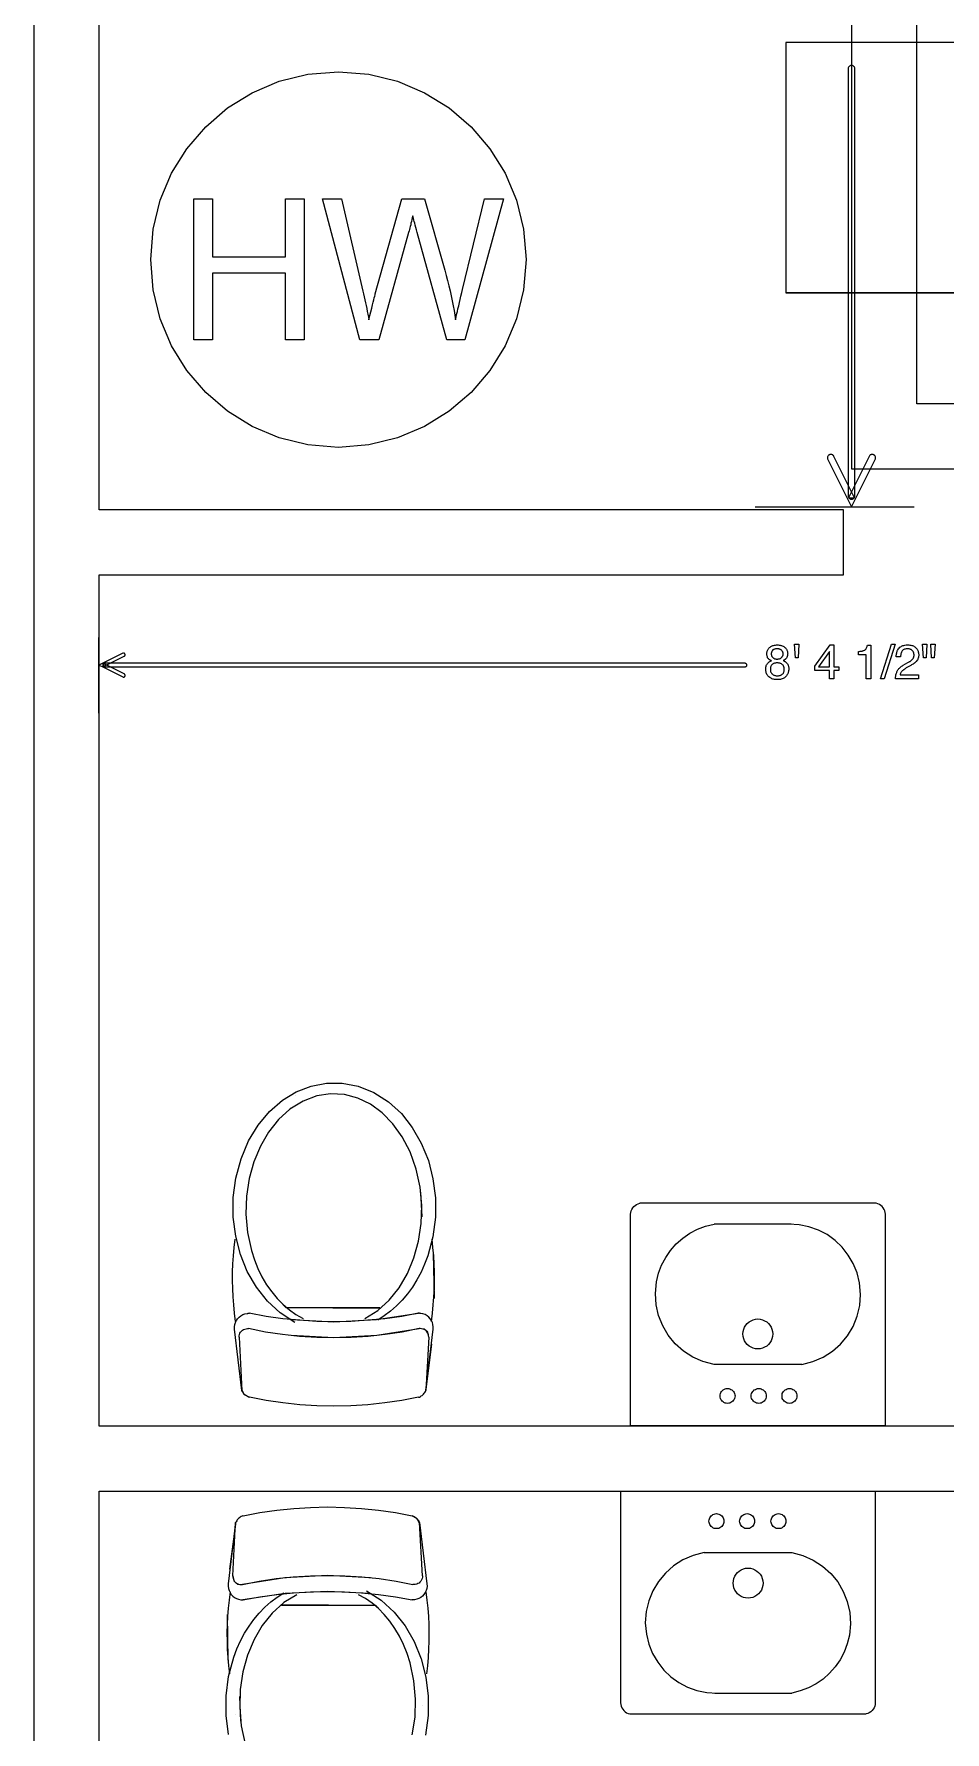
# Model space of a CAD drawing. Header units: inches. Extents: x -1 to 396, y -34 to 687.
# Drawn here: x 0 to 60.8, y 491.7 to 605.1 of the extents above; entities that cross this region are included whole.
import ezdxf

# ---------------------------------------------------------------- set-up
doc = ezdxf.new("R2010")
doc.units = ezdxf.units.IN
doc.header["$MEASUREMENT"] = 0
for name, color, linetype in [('AL_EQUIPMENT', 6, 'Continuous'), ('DIMENSIONS', 9, 'Continuous'), ('FIXTURES', 4, 'Continuous'), ('WALLS', 7, 'Continuous')]:
    doc.layers.add(name, color=color, linetype=linetype)

# ---------------------------------------------------------------- blocks, each defined once
blk = doc.blocks.new('AL_metro_rack', base_point=(1615.86, -825.47))
for p, q in [((1607.46, -789.47), (1607.46, -861.47)), ((1607.46, -789.47), (1624.25, -789.47)), ((1624.25, -789.47), (1624.25, -861.47)), ((1607.46, -861.47), (1624.25, -861.47))]:
    blk.add_line(p, q)
blk.add_lwpolyline([(1607.46, -861.47), (1624.25, -861.47), (1624.25, -789.47), (1607.46, -789.47)], close=True)

msp = doc.modelspace()

# ---------------------------------------------------------------- linework, layer by layer
at = {"layer": 'DIMENSIONS'}
for points in [[(54.83, 574.3), (54.83, 574.45), (54.83, 574.57), (54.83, 574.69), (54.83, 574.8), (54.83, 574.92), (54.83, 575.05), (54.83, 575.22), (54.83, 575.42), (54.83, 575.67), (54.83, 575.99), (54.83, 576.37), (54.83, 576.69), (54.83, 576.96), (54.83, 577.21), (54.83, 577.45), (54.83, 577.7), (54.83, 577.99), (54.83, 578.33), (54.83, 578.74), (54.83, 579.24), (54.83, 580.38), (54.83, 581.33), (54.83, 582.13), (54.83, 582.85), (54.83, 583.53), (54.83, 584.24), (54.83, 585.02), (54.83, 585.93), (54.83, 587.03), (54.83, 588.36), (54.83, 588.38), (54.83, 588.4), (54.83, 588.41), (54.83, 588.42), (54.83, 588.43), (54.83, 588.44), (54.83, 588.45), (54.83, 588.46), (54.83, 588.47), (54.83, 588.49), (54.83, 589.95), (54.83, 591.14), (54.83, 592.14), (54.83, 592.98), (54.83, 593.74), (54.83, 594.48), (54.83, 595.25), (54.83, 596.1), (54.83, 597.11), (54.83, 598.33), (54.83, 599.3), (54.83, 600.08), (54.83, 600.7), (54.83, 601.19), (54.83, 601.57), (54.83, 601.87), (54.83, 602.12), (54.83, 602.34), (54.83, 602.56), (54.83, 602.8), (54.83, 602.84), (54.82, 602.87), (54.81, 602.91), (54.79, 602.94), (54.76, 602.96), (54.74, 602.99), (54.71, 603.01), (54.67, 603.02), (54.64, 603.03), (54.6, 603.03), (54.56, 603.03), (54.53, 603.02), (54.5, 603.01), (54.47, 602.99), (54.44, 602.96), (54.42, 602.94), (54.4, 602.91), (54.38, 602.87), (54.37, 602.84), (54.37, 602.8), (54.37, 602.56), (54.37, 602.34), (54.37, 602.12), (54.37, 601.87), (54.37, 601.57), (54.37, 601.19), (54.37, 600.7), (54.37, 600.08), (54.37, 599.3), (54.37, 598.33), (54.37, 597.11), (54.37, 596.1), (54.37, 595.25), (54.37, 594.48), (54.37, 593.74), (54.37, 592.98), (54.37, 592.14), (54.37, 591.14), (54.37, 589.95), (54.37, 588.49), (54.37, 588.47), (54.37, 588.46), (54.37, 588.45), (54.37, 588.44), (54.37, 588.43), (54.37, 588.42), (54.37, 588.41), (54.37, 588.4), (54.37, 588.38), (54.37, 588.36), (54.37, 587.03), (54.37, 585.93), (54.37, 585.02), (54.37, 584.24), (54.37, 583.53), (54.37, 582.85), (54.37, 582.13), (54.37, 581.33), (54.37, 580.38), (54.37, 579.24), (54.37, 578.74), (54.37, 578.33), (54.37, 577.99), (54.37, 577.7), (54.37, 577.45), (54.37, 577.21), (54.37, 576.96), (54.37, 576.69), (54.37, 576.37), (54.37, 575.99), (54.37, 575.67), (54.37, 575.42), (54.37, 575.22), (54.37, 575.05), (54.37, 574.92), (54.37, 574.8), (54.37, 574.69), (54.37, 574.57), (54.37, 574.45), (54.37, 574.3), (54.38, 574.26), (54.38, 574.23), (54.4, 574.2), (54.42, 574.17), (54.44, 574.14), (54.47, 574.12), (54.5, 574.1), (54.53, 574.08), (54.56, 574.07), (54.6, 574.07), (54.64, 574.07), (54.67, 574.08), (54.71, 574.1), (54.74, 574.12), (54.76, 574.14), (54.79, 574.17), (54.81, 574.2), (54.82, 574.23), (54.83, 574.26), (54.83, 574.3)], [(10.68, 584.72), (10.68, 594.12), (11.92, 594.12), (11.92, 590.26), (16.8, 590.26), (16.8, 594.12), (18.05, 594.12), (18.05, 584.72), (16.8, 584.72), (16.8, 589.15), (11.92, 589.15), (11.92, 584.72), (10.68, 584.72)], [(21.76, 584.72), (19.27, 594.12), (20.54, 594.12), (21.97, 587.96), (22.02, 587.77), (22.06, 587.57), (22.1, 587.38), (22.15, 587.19), (22.19, 587), (22.23, 586.8), (22.26, 586.61), (22.3, 586.42), (22.34, 586.23), (22.37, 586.04), (22.44, 586.33), (22.5, 586.59), (22.56, 586.83), (22.61, 587.04), (22.65, 587.23), (22.69, 587.39), (22.73, 587.52), (22.76, 587.63), (22.78, 587.72), (22.79, 587.78), (24.58, 594.12), (26.08, 594.12), (27.43, 589.37), (27.53, 589.01), (27.62, 588.67), (27.71, 588.32), (27.79, 587.98), (27.86, 587.65), (27.93, 587.32), (28, 586.99), (28.06, 586.67), (28.11, 586.35), (28.16, 586.04), (28.2, 586.22), (28.23, 586.41), (28.28, 586.6), (28.32, 586.79), (28.37, 586.99), (28.41, 587.2), (28.46, 587.41), (28.52, 587.63), (28.57, 587.86), (28.63, 588.08), (30.1, 594.12), (31.35, 594.12), (28.77, 584.72), (27.58, 584.72), (25.59, 591.88), (25.55, 592.06), (25.5, 592.22), (25.46, 592.36), (25.43, 592.49), (25.4, 592.61), (25.37, 592.71), (25.34, 592.8), (25.33, 592.88), (25.31, 592.94), (25.3, 592.99), (25.27, 592.86), (25.24, 592.74), (25.21, 592.62), (25.18, 592.5), (25.16, 592.39), (25.13, 592.28), (25.1, 592.18), (25.08, 592.07), (25.05, 591.98), (25.02, 591.88), (23.03, 584.72), (21.76, 584.72)], [(53.02, 576.73), (54.4, 573.97), (54.6, 573.56), (54.81, 573.97), (56.19, 576.73), (56.2, 576.76), (56.21, 576.8), (56.21, 576.83), (56.21, 576.87), (56.2, 576.9), (56.19, 576.94), (56.17, 576.97), (56.14, 576.99), (56.12, 577.02), (56.08, 577.04), (56.05, 577.05), (56.01, 577.06), (55.98, 577.06), (55.94, 577.06), (55.91, 577.05), (55.88, 577.04), (55.85, 577.02), (55.82, 576.99), (55.8, 576.97), (55.78, 576.93), (54.4, 574.17), (54.81, 574.17), (53.43, 576.93), (53.41, 576.97), (53.38, 576.99), (53.36, 577.02), (53.33, 577.04), (53.29, 577.05), (53.26, 577.06), (53.23, 577.06), (53.19, 577.06), (53.15, 577.05), (53.12, 577.04), (53.09, 577.02), (53.06, 576.99), (53.04, 576.97), (53.02, 576.94), (53, 576.9), (53, 576.87), (52.99, 576.83), (52.99, 576.8), (53, 576.76), (53.02, 576.73)], [(5.93, 563.78), (4.55, 563.09), (4.34, 562.99), (4.55, 562.89), (5.93, 562.2), (5.95, 562.19), (5.96, 562.19), (5.98, 562.19), (6, 562.19), (6.02, 562.19), (6.03, 562.2), (6.05, 562.21), (6.06, 562.22), (6.07, 562.23), (6.08, 562.25), (6.09, 562.27), (6.09, 562.28), (6.1, 562.3), (6.09, 562.32), (6.09, 562.34), (6.08, 562.35), (6.07, 562.37), (6.06, 562.38), (6.05, 562.39), (6.03, 562.4), (4.65, 563.09), (4.65, 562.89), (6.03, 563.58), (6.05, 563.59), (6.06, 563.6), (6.07, 563.61), (6.08, 563.63), (6.09, 563.64), (6.09, 563.66), (6.1, 563.68), (6.09, 563.7), (6.09, 563.72), (6.08, 563.73), (6.07, 563.75), (6.06, 563.76), (6.05, 563.77), (6.03, 563.78), (6.02, 563.79), (6, 563.79), (5.98, 563.8), (5.96, 563.79), (5.95, 563.79), (5.93, 563.78)], [(49.25, 563.28), (49.23, 563.29), (49.21, 563.3), (49.19, 563.31), (49.17, 563.33), (49.15, 563.34), (49.13, 563.35), (49.11, 563.36), (49.1, 563.37), (49.08, 563.39), (49.07, 563.4), (49.04, 563.43), (49.02, 563.45), (49, 563.48), (48.99, 563.51), (48.98, 563.55), (48.96, 563.58), (48.96, 563.61), (48.95, 563.65), (48.95, 563.69), (48.94, 563.73), (48.95, 563.78), (48.95, 563.83), (48.96, 563.87), (48.97, 563.92), (48.99, 563.96), (49.01, 564), (49.03, 564.05), (49.06, 564.08), (49.09, 564.12), (49.13, 564.16), (49.16, 564.19), (49.21, 564.23), (49.25, 564.25), (49.3, 564.28), (49.35, 564.3), (49.4, 564.31), (49.46, 564.32), (49.52, 564.33), (49.58, 564.34), (49.64, 564.34), (49.71, 564.34), (49.77, 564.33), (49.83, 564.33), (49.88, 564.31), (49.93, 564.3), (49.98, 564.28), (50.03, 564.26), (50.07, 564.23), (50.11, 564.2), (50.15, 564.17), (50.19, 564.14), (50.22, 564.1), (50.25, 564.06), (50.27, 564.02), (50.29, 563.99), (50.31, 563.94), (50.32, 563.9), (50.33, 563.86), (50.33, 563.82), (50.34, 563.77), (50.33, 563.73), (50.33, 563.69), (50.33, 563.65), (50.32, 563.62), (50.31, 563.58), (50.3, 563.55), (50.28, 563.52), (50.27, 563.49), (50.25, 563.46), (50.23, 563.43), (50.22, 563.42), (50.2, 563.4), (50.19, 563.39), (50.17, 563.37), (50.15, 563.36), (50.13, 563.34), (50.11, 563.33), (50.09, 563.31), (50.07, 563.3), (50.04, 563.29), (50.07, 563.27), (50.1, 563.26), (50.12, 563.25), (50.15, 563.23), (50.17, 563.22), (50.19, 563.2), (50.21, 563.19), (50.23, 563.17), (50.25, 563.15), (50.26, 563.14), (50.29, 563.11), (50.32, 563.07), (50.34, 563.04), (50.36, 563), (50.38, 562.96), (50.39, 562.92), (50.4, 562.87), (50.41, 562.83), (50.41, 562.78), (50.41, 562.73), (50.41, 562.67), (50.4, 562.61), (50.39, 562.56), (50.38, 562.51), (50.36, 562.45), (50.34, 562.41), (50.31, 562.36), (50.28, 562.31), (50.25, 562.27), (50.21, 562.23), (50.17, 562.19), (50.13, 562.15), (50.08, 562.12), (50.03, 562.09), (49.97, 562.07), (49.91, 562.05), (49.85, 562.04), (49.79, 562.03), (49.72, 562.02), (49.65, 562.02), (49.58, 562.02), (49.52, 562.03), (49.46, 562.03), (49.4, 562.05), (49.35, 562.06), (49.29, 562.08), (49.24, 562.11), (49.19, 562.13), (49.14, 562.16), (49.09, 562.2), (49.05, 562.23), (49.01, 562.27), (48.98, 562.32), (48.95, 562.37), (48.92, 562.42), (48.9, 562.47), (48.89, 562.53), (48.87, 562.59), (48.87, 562.65), (48.87, 562.71), (48.87, 562.75), (48.87, 562.79), (48.87, 562.83), (48.88, 562.87), (48.89, 562.9), (48.9, 562.94), (48.91, 562.97), (48.93, 563), (48.94, 563.03), (48.96, 563.06), (48.98, 563.09), (49.01, 563.12), (49.03, 563.14), (49.06, 563.17), (49.08, 563.19), (49.11, 563.21), (49.15, 563.23), (49.18, 563.25), (49.21, 563.27), (49.25, 563.28)], [(49.64, 563.39), (49.67, 563.39), (49.71, 563.4), (49.74, 563.4), (49.77, 563.41), (49.8, 563.42), (49.83, 563.43), (49.86, 563.44), (49.88, 563.46), (49.91, 563.48), (49.93, 563.5), (49.95, 563.52), (49.97, 563.54), (49.98, 563.56), (50, 563.59), (50.01, 563.61), (50.02, 563.64), (50.03, 563.66), (50.03, 563.69), (50.03, 563.72), (50.04, 563.74), (50.03, 563.77), (50.03, 563.79), (50.03, 563.82), (50.02, 563.84), (50.01, 563.87), (50, 563.89), (49.99, 563.91), (49.97, 563.93), (49.95, 563.95), (49.93, 563.98), (49.91, 564), (49.89, 564.01), (49.86, 564.03), (49.84, 564.04), (49.81, 564.06), (49.78, 564.06), (49.74, 564.07), (49.71, 564.08), (49.67, 564.08), (49.63, 564.08), (49.59, 564.08), (49.55, 564.08), (49.52, 564.07), (49.48, 564.06), (49.45, 564.06), (49.42, 564.04), (49.4, 564.03), (49.37, 564.01), (49.35, 564), (49.33, 563.98), (49.32, 563.95), (49.3, 563.93), (49.29, 563.91), (49.27, 563.89), (49.26, 563.86), (49.26, 563.84), (49.25, 563.81), (49.24, 563.78), (49.24, 563.76), (49.24, 563.73), (49.24, 563.7), (49.25, 563.67), (49.25, 563.64), (49.26, 563.61), (49.27, 563.59), (49.28, 563.56), (49.3, 563.54), (49.32, 563.52), (49.34, 563.5), (49.36, 563.48), (49.38, 563.46), (49.41, 563.45), (49.43, 563.43), (49.46, 563.42), (49.49, 563.41), (49.52, 563.41), (49.54, 563.4), (49.57, 563.39), (49.61, 563.39), (49.64, 563.39)], [(51.08, 564.39), (51.03, 563.47), (50.85, 563.47), (50.8, 564.39), (51.08, 564.39)], [(53.13, 562.08), (53.13, 562.63), (52.14, 562.63), (52.14, 562.91), (53.18, 564.34), (53.41, 564.34), (53.41, 562.88), (53.75, 562.88), (53.75, 562.63), (53.41, 562.63), (53.41, 562.08), (53.13, 562.08)], [(53.13, 562.88), (53.13, 563.9), (52.4, 562.88), (53.13, 562.88)], [(55.06, 563.68), (55.06, 563.89), (55.12, 563.9), (55.17, 563.91), (55.22, 563.92), (55.27, 563.92), (55.32, 563.93), (55.36, 563.94), (55.39, 563.96), (55.43, 563.97), (55.46, 563.98), (55.48, 563.99), (55.51, 564.01), (55.53, 564.03), (55.55, 564.05), (55.57, 564.08), (55.59, 564.11), (55.61, 564.15), (55.62, 564.19), (55.64, 564.23), (55.65, 564.27), (55.66, 564.33), (55.89, 564.33), (55.89, 562.08), (55.59, 562.08), (55.59, 563.68), (55.06, 563.68)], [(57.27, 564.39), (57.51, 564.39), (56.78, 562.08), (56.54, 562.08), (57.27, 564.39)], [(57.53, 562.08), (57.54, 562.14), (57.54, 562.2), (57.55, 562.25), (57.56, 562.3), (57.57, 562.35), (57.58, 562.4), (57.6, 562.45), (57.62, 562.5), (57.63, 562.55), (57.65, 562.59), (57.68, 562.63), (57.7, 562.67), (57.73, 562.71), (57.77, 562.76), (57.81, 562.79), (57.85, 562.83), (57.9, 562.87), (57.95, 562.91), (58, 562.95), (58.06, 562.98), (58.36, 563.16), (58.4, 563.18), (58.44, 563.2), (58.47, 563.22), (58.51, 563.24), (58.54, 563.26), (58.56, 563.28), (58.59, 563.3), (58.61, 563.32), (58.63, 563.34), (58.65, 563.36), (58.67, 563.38), (58.7, 563.41), (58.71, 563.44), (58.73, 563.47), (58.75, 563.5), (58.76, 563.53), (58.77, 563.56), (58.77, 563.59), (58.78, 563.62), (58.78, 563.66), (58.78, 563.69), (58.77, 563.73), (58.77, 563.77), (58.76, 563.8), (58.75, 563.83), (58.74, 563.86), (58.72, 563.89), (58.7, 563.92), (58.68, 563.94), (58.66, 563.97), (58.64, 563.99), (58.61, 564.01), (58.58, 564.03), (58.55, 564.04), (58.52, 564.05), (58.49, 564.06), (58.46, 564.07), (58.42, 564.08), (58.38, 564.08), (58.35, 564.08), (58.29, 564.08), (58.24, 564.07), (58.19, 564.06), (58.14, 564.05), (58.1, 564.03), (58.06, 564), (58.03, 563.98), (57.99, 563.94), (57.97, 563.9), (57.94, 563.86), (57.93, 563.84), (57.92, 563.81), (57.91, 563.78), (57.9, 563.75), (57.9, 563.72), (57.89, 563.69), (57.89, 563.65), (57.88, 563.62), (57.88, 563.58), (57.88, 563.54), (57.59, 563.54), (57.59, 563.59), (57.59, 563.65), (57.6, 563.7), (57.61, 563.75), (57.62, 563.8), (57.63, 563.85), (57.64, 563.89), (57.66, 563.94), (57.68, 563.98), (57.7, 564.02), (57.74, 564.08), (57.78, 564.13), (57.83, 564.18), (57.89, 564.22), (57.95, 564.26), (58.02, 564.29), (58.09, 564.31), (58.17, 564.33), (58.26, 564.34), (58.35, 564.34), (58.42, 564.34), (58.49, 564.33), (58.56, 564.32), (58.62, 564.31), (58.68, 564.29), (58.74, 564.27), (58.79, 564.24), (58.83, 564.21), (58.87, 564.17), (58.91, 564.13), (58.95, 564.09), (58.98, 564.05), (59, 564), (59.03, 563.96), (59.05, 563.91), (59.06, 563.87), (59.07, 563.82), (59.08, 563.77), (59.09, 563.72), (59.09, 563.67), (59.09, 563.61), (59.08, 563.56), (59.07, 563.51), (59.06, 563.46), (59.04, 563.42), (59.02, 563.37), (59, 563.33), (58.97, 563.29), (58.94, 563.24), (58.9, 563.21), (58.88, 563.18), (58.85, 563.16), (58.82, 563.13), (58.78, 563.11), (58.75, 563.08), (58.71, 563.05), (58.66, 563.03), (58.61, 563), (58.56, 562.97), (58.51, 562.94), (58.29, 562.82), (58.26, 562.8), (58.23, 562.78), (58.2, 562.77), (58.18, 562.75), (58.15, 562.73), (58.13, 562.72), (58.11, 562.7), (58.09, 562.68), (58.07, 562.67), (58.05, 562.65), (58.02, 562.63), (57.99, 562.6), (57.96, 562.57), (57.94, 562.54), (57.92, 562.51), (57.9, 562.48), (57.88, 562.45), (57.87, 562.42), (57.86, 562.38), (57.85, 562.35), (59.08, 562.35), (59.08, 562.08), (57.53, 562.08)], [(59.64, 564.39), (59.59, 563.47), (59.4, 563.47), (59.35, 564.39), (59.64, 564.39)], [(60.18, 564.39), (60.13, 563.47), (59.94, 563.47), (59.89, 564.39), (60.18, 564.39)], [(4.72, 562.88), (4.89, 562.88), (5.05, 562.88), (5.19, 562.88), (5.33, 562.88), (5.49, 562.88), (5.68, 562.88), (5.92, 562.88), (6.21, 562.88), (6.58, 562.88), (7.03, 562.88), (7.6, 562.88), (8.07, 562.88), (8.48, 562.88), (8.85, 562.88), (9.21, 562.88), (9.59, 562.88), (10.03, 562.88), (10.54, 562.88), (11.17, 562.88), (11.93, 562.88), (13.7, 562.88), (15.16, 562.88), (16.4, 562.88), (17.51, 562.88), (18.57, 562.88), (19.66, 562.88), (20.87, 562.88), (22.29, 562.88), (23.99, 562.88), (26.07, 562.88), (26.11, 562.88), (26.14, 562.88), (26.17, 562.88), (26.19, 562.88), (26.22, 562.88), (26.24, 562.88), (26.26, 562.88), (26.29, 562.88), (26.32, 562.88), (26.36, 562.88), (28.53, 562.88), (30.3, 562.88), (31.77, 562.88), (33.02, 562.88), (34.14, 562.88), (35.23, 562.88), (36.36, 562.88), (37.63, 562.88), (39.12, 562.88), (40.91, 562.88), (42.34, 562.88), (43.49, 562.88), (44.41, 562.88), (45.13, 562.88), (45.69, 562.88), (46.13, 562.88), (46.49, 562.88), (46.81, 562.88), (47.13, 562.88), (47.5, 562.88), (47.52, 562.88), (47.53, 562.88), (47.55, 562.89), (47.56, 562.9), (47.58, 562.91), (47.59, 562.92), (47.6, 562.94), (47.61, 562.96), (47.61, 562.97), (47.61, 562.99), (47.61, 563.01), (47.61, 563.03), (47.6, 563.04), (47.59, 563.06), (47.58, 563.07), (47.56, 563.08), (47.55, 563.09), (47.53, 563.1), (47.52, 563.1), (47.5, 563.11), (47.13, 563.11), (46.81, 563.11), (46.49, 563.11), (46.13, 563.11), (45.69, 563.11), (45.13, 563.11), (44.41, 563.11), (43.49, 563.11), (42.34, 563.11), (40.91, 563.11), (39.12, 563.11), (37.63, 563.11), (36.36, 563.11), (35.23, 563.11), (34.14, 563.11), (33.02, 563.11), (31.77, 563.11), (30.3, 563.11), (28.53, 563.11), (26.36, 563.11), (26.32, 563.11), (26.29, 563.11), (26.26, 563.11), (26.24, 563.11), (26.22, 563.11), (26.19, 563.11), (26.17, 563.11), (26.14, 563.11), (26.11, 563.11), (26.07, 563.11), (23.99, 563.11), (22.29, 563.11), (20.87, 563.11), (19.66, 563.11), (18.57, 563.11), (17.51, 563.11), (16.4, 563.11), (15.16, 563.11), (13.7, 563.11), (11.93, 563.11), (11.17, 563.11), (10.54, 563.11), (10.03, 563.11), (9.59, 563.11), (9.21, 563.11), (8.85, 563.11), (8.48, 563.11), (8.07, 563.11), (7.6, 563.11), (7.03, 563.11), (6.58, 563.11), (6.21, 563.11), (5.92, 563.11), (5.68, 563.11), (5.49, 563.11), (5.33, 563.11), (5.19, 563.11), (5.05, 563.11), (4.89, 563.11), (4.72, 563.11), (4.7, 563.1), (4.68, 563.1), (4.66, 563.09), (4.65, 563.08), (4.63, 563.07), (4.62, 563.06), (4.61, 563.04), (4.61, 563.03), (4.6, 563.01), (4.6, 562.99), (4.6, 562.97), (4.61, 562.95), (4.61, 562.94), (4.62, 562.92), (4.63, 562.91), (4.65, 562.9), (4.66, 562.89), (4.68, 562.88), (4.7, 562.88), (4.72, 562.88)], [(49.65, 562.28), (49.69, 562.28), (49.73, 562.28), (49.77, 562.29), (49.8, 562.29), (49.83, 562.3), (49.87, 562.31), (49.9, 562.33), (49.93, 562.34), (49.95, 562.36), (49.98, 562.38), (50.01, 562.4), (50.03, 562.43), (50.05, 562.46), (50.06, 562.48), (50.08, 562.51), (50.09, 562.55), (50.1, 562.58), (50.11, 562.62), (50.11, 562.66), (50.11, 562.7), (50.11, 562.74), (50.11, 562.78), (50.1, 562.82), (50.09, 562.86), (50.08, 562.89), (50.06, 562.92), (50.05, 562.95), (50.03, 562.98), (50, 563.01), (49.98, 563.03), (49.95, 563.05), (49.92, 563.07), (49.89, 563.09), (49.86, 563.1), (49.82, 563.12), (49.79, 563.13), (49.75, 563.13), (49.71, 563.14), (49.68, 563.14), (49.63, 563.14), (49.59, 563.14), (49.56, 563.14), (49.52, 563.13), (49.48, 563.13), (49.45, 563.12), (49.42, 563.1), (49.39, 563.09), (49.36, 563.07), (49.33, 563.05), (49.3, 563.03), (49.28, 563), (49.26, 562.98), (49.24, 562.95), (49.22, 562.92), (49.21, 562.89), (49.2, 562.86), (49.19, 562.82), (49.18, 562.79), (49.18, 562.75), (49.18, 562.71), (49.18, 562.67), (49.18, 562.64), (49.19, 562.61), (49.19, 562.58), (49.2, 562.54), (49.22, 562.51), (49.23, 562.49), (49.25, 562.46), (49.27, 562.43), (49.29, 562.4), (49.32, 562.38), (49.34, 562.36), (49.37, 562.34), (49.41, 562.32), (49.44, 562.31), (49.48, 562.3), (49.52, 562.29), (49.56, 562.28), (49.61, 562.28), (49.65, 562.28)]]:
    msp.add_lwpolyline(points, close=True, dxfattribs=at)
for points in [[(48.16, 573.56), (58.79, 573.56)], [(4.34, 559.77), (4.34, 564.83)]]:
    msp.add_lwpolyline(points, dxfattribs=at)
at = {"layer": 'FIXTURES'}
for points in [[(32.87, 590.07), (32.87, 590.07), (32.7, 588.04), (32.23, 586.11), (31.47, 584.31), (30.45, 582.67), (29.2, 581.2), (27.73, 579.95), (26.09, 578.93), (24.29, 578.17), (22.36, 577.7), (20.33, 577.53), (18.3, 577.7), (16.37, 578.17), (14.57, 578.93), (12.93, 579.95), (11.47, 581.2), (10.21, 582.67), (9.19, 584.31), (8.43, 586.11), (7.96, 588.04), (7.8, 590.07), (7.96, 592.1), (8.43, 594.03), (9.19, 595.83), (10.21, 597.47), (11.47, 598.93), (12.93, 600.19), (14.57, 601.2), (16.37, 601.97), (18.3, 602.44), (20.33, 602.6), (22.36, 602.44), (24.29, 601.97), (26.09, 601.2), (27.73, 600.19), (29.2, 598.93), (30.45, 597.47), (31.47, 595.83), (32.23, 594.03), (32.7, 592.1), (32.87, 590.07)], [(47.35, 518.33), (47.35, 518.33), (47.36, 518.49), (47.4, 518.64), (47.46, 518.78), (47.54, 518.92), (47.64, 519.03), (47.76, 519.13), (47.89, 519.21), (48.03, 519.28), (48.18, 519.31), (48.34, 519.33), (48.51, 519.31), (48.66, 519.28), (48.8, 519.21), (48.94, 519.13), (49.05, 519.03), (49.15, 518.92), (49.23, 518.78), (49.29, 518.64), (49.33, 518.49), (49.34, 518.33), (49.33, 518.16), (49.29, 518.01), (49.23, 517.87), (49.15, 517.73), (49.05, 517.62), (48.94, 517.52), (48.8, 517.44), (48.66, 517.38), (48.51, 517.34), (48.34, 517.33), (48.18, 517.34), (48.03, 517.38), (47.89, 517.44), (47.76, 517.52), (47.64, 517.62), (47.54, 517.73), (47.46, 517.87), (47.4, 518.01), (47.36, 518.16), (47.35, 518.33)], [(45.82, 514.19), (45.82, 514.19), (45.82, 514.27), (45.84, 514.35), (45.87, 514.42), (45.91, 514.49), (45.96, 514.54), (46.02, 514.59), (46.08, 514.63), (46.16, 514.66), (46.23, 514.68), (46.32, 514.69), (46.4, 514.68), (46.47, 514.66), (46.54, 514.63), (46.61, 514.59), (46.67, 514.54), (46.72, 514.49), (46.76, 514.42), (46.79, 514.35), (46.81, 514.27), (46.82, 514.19), (46.81, 514.11), (46.79, 514.03), (46.76, 513.96), (46.72, 513.9), (46.67, 513.84), (46.61, 513.79), (46.54, 513.75), (46.47, 513.71), (46.4, 513.7), (46.32, 513.69), (46.23, 513.7), (46.16, 513.71), (46.08, 513.75), (46.02, 513.79), (45.96, 513.84), (45.91, 513.9), (45.87, 513.96), (45.84, 514.03), (45.82, 514.11), (45.82, 514.19)], [(47.91, 514.19), (47.91, 514.19), (47.91, 514.27), (47.93, 514.35), (47.96, 514.42), (48, 514.49), (48.05, 514.54), (48.11, 514.59), (48.18, 514.63), (48.25, 514.66), (48.33, 514.68), (48.41, 514.69), (48.49, 514.68), (48.56, 514.66), (48.63, 514.63), (48.7, 514.59), (48.76, 514.54), (48.81, 514.49), (48.85, 514.42), (48.88, 514.35), (48.9, 514.27), (48.91, 514.19), (48.9, 514.11), (48.88, 514.03), (48.85, 513.96), (48.81, 513.9), (48.76, 513.84), (48.7, 513.79), (48.63, 513.75), (48.56, 513.71), (48.49, 513.7), (48.41, 513.69), (48.33, 513.7), (48.25, 513.71), (48.18, 513.75), (48.11, 513.79), (48.05, 513.84), (48, 513.9), (47.96, 513.96), (47.93, 514.03), (47.91, 514.11), (47.91, 514.19)], [(49.96, 514.19), (49.96, 514.19), (49.97, 514.27), (49.98, 514.35), (50.01, 514.42), (50.05, 514.49), (50.1, 514.54), (50.16, 514.59), (50.23, 514.63), (50.3, 514.66), (50.38, 514.68), (50.46, 514.69), (50.54, 514.68), (50.61, 514.66), (50.69, 514.63), (50.75, 514.59), (50.81, 514.54), (50.86, 514.49), (50.9, 514.42), (50.93, 514.35), (50.95, 514.27), (50.96, 514.19), (50.95, 514.11), (50.93, 514.03), (50.9, 513.96), (50.86, 513.9), (50.81, 513.84), (50.75, 513.79), (50.69, 513.75), (50.61, 513.71), (50.54, 513.7), (50.46, 513.69), (50.38, 513.7), (50.3, 513.71), (50.23, 513.75), (50.16, 513.79), (50.1, 513.84), (50.05, 513.9), (50.01, 513.96), (49.98, 514.03), (49.97, 514.11), (49.96, 514.19)], [(46.08, 505.83), (46.08, 505.83), (46.07, 505.74), (46.06, 505.67), (46.03, 505.6), (45.99, 505.53), (45.94, 505.47), (45.88, 505.42), (45.81, 505.38), (45.74, 505.35), (45.66, 505.33), (45.58, 505.33), (45.5, 505.33), (45.43, 505.35), (45.35, 505.38), (45.29, 505.42), (45.23, 505.47), (45.18, 505.53), (45.14, 505.6), (45.11, 505.67), (45.09, 505.74), (45.08, 505.83), (45.09, 505.91), (45.11, 505.98), (45.14, 506.05), (45.18, 506.12), (45.23, 506.18), (45.29, 506.23), (45.35, 506.27), (45.43, 506.3), (45.5, 506.32), (45.58, 506.33), (45.66, 506.32), (45.74, 506.3), (45.81, 506.27), (45.88, 506.23), (45.94, 506.18), (45.99, 506.12), (46.03, 506.05), (46.06, 505.98), (46.07, 505.91), (46.08, 505.83)], [(48.13, 505.83), (48.13, 505.83), (48.13, 505.74), (48.11, 505.67), (48.08, 505.6), (48.04, 505.53), (47.99, 505.47), (47.93, 505.42), (47.86, 505.38), (47.79, 505.35), (47.71, 505.33), (47.63, 505.33), (47.55, 505.33), (47.48, 505.35), (47.41, 505.38), (47.34, 505.42), (47.28, 505.47), (47.23, 505.53), (47.19, 505.6), (47.16, 505.67), (47.14, 505.74), (47.13, 505.83), (47.14, 505.91), (47.16, 505.98), (47.19, 506.05), (47.23, 506.12), (47.28, 506.18), (47.34, 506.23), (47.41, 506.27), (47.48, 506.3), (47.55, 506.32), (47.63, 506.33), (47.71, 506.32), (47.79, 506.3), (47.86, 506.27), (47.93, 506.23), (47.99, 506.18), (48.04, 506.12), (48.08, 506.05), (48.11, 505.98), (48.13, 505.91), (48.13, 505.83)], [(50.22, 505.83), (50.22, 505.83), (50.22, 505.74), (50.2, 505.67), (50.17, 505.6), (50.13, 505.53), (50.08, 505.47), (50.02, 505.42), (49.96, 505.38), (49.88, 505.35), (49.81, 505.33), (49.72, 505.33), (49.64, 505.33), (49.57, 505.35), (49.5, 505.38), (49.43, 505.42), (49.37, 505.47), (49.32, 505.53), (49.28, 505.6), (49.25, 505.67), (49.23, 505.74), (49.22, 505.83), (49.23, 505.91), (49.25, 505.98), (49.28, 506.05), (49.32, 506.12), (49.37, 506.18), (49.43, 506.23), (49.5, 506.27), (49.57, 506.3), (49.64, 506.32), (49.72, 506.33), (49.81, 506.32), (49.88, 506.3), (49.96, 506.27), (50.02, 506.23), (50.08, 506.18), (50.13, 506.12), (50.17, 506.05), (50.2, 505.98), (50.22, 505.91), (50.22, 505.83)], [(48.69, 501.69), (48.69, 501.69), (48.68, 501.53), (48.64, 501.37), (48.58, 501.23), (48.5, 501.1), (48.4, 500.98), (48.28, 500.88), (48.15, 500.8), (48.01, 500.74), (47.86, 500.7), (47.7, 500.69), (47.53, 500.7), (47.38, 500.74), (47.24, 500.8), (47.1, 500.88), (46.99, 500.98), (46.89, 501.1), (46.81, 501.23), (46.75, 501.37), (46.71, 501.53), (46.7, 501.69), (46.71, 501.85), (46.75, 502.01), (46.81, 502.15), (46.89, 502.28), (46.99, 502.4), (47.1, 502.5), (47.24, 502.58), (47.38, 502.64), (47.53, 502.68), (47.7, 502.69), (47.86, 502.68), (48.01, 502.64), (48.15, 502.58), (48.28, 502.5), (48.4, 502.4), (48.5, 502.28), (48.58, 502.15), (48.64, 502.01), (48.68, 501.85), (48.69, 501.69)]]:
    msp.add_lwpolyline(points, close=True, dxfattribs=at)
for points in [[(17.43, 519.1), (17.43, 519.1), (16.45, 519.73), (15.59, 520.52), (14.86, 521.45), (14.25, 522.5), (13.79, 523.64), (13.48, 524.86), (13.31, 526.13), (13.31, 527.43), (13.48, 528.73), (13.83, 530.02), (14.34, 531.22), (14.98, 532.28), (15.73, 533.18), (16.59, 533.93), (17.52, 534.5), (18.51, 534.88), (19.54, 535.08), (20.59, 535.08), (21.65, 534.88), (22.7, 534.45), (23.68, 533.83), (24.54, 533.04), (25.27, 532.11), (25.87, 531.06), (26.34, 529.91), (26.65, 528.69), (26.82, 527.42), (26.82, 526.13), (26.65, 524.82), (26.3, 523.54), (26.09, 522.98), (25.85, 522.45), (25.58, 521.94), (25.28, 521.46), (24.95, 521.01), (24.6, 520.59), (24.22, 520.2), (23.82, 519.85), (23.4, 519.53), (22.96, 519.24)], [(22.09, 519.36), (22.09, 519.36), (22.96, 519.9), (23.73, 520.59), (24.39, 521.42), (24.94, 522.36), (25.38, 523.41), (25.69, 524.52), (25.87, 525.7), (25.9, 526.9), (25.8, 528.12), (25.53, 529.33), (25.13, 530.48), (24.6, 531.49), (23.97, 532.36), (23.26, 533.09), (22.47, 533.67), (21.62, 534.08), (20.73, 534.31), (19.81, 534.36), (18.89, 534.22), (17.97, 533.87), (17.1, 533.34), (16.34, 532.64), (15.67, 531.81), (15.12, 530.87), (14.68, 529.83), (14.37, 528.71), (14.2, 527.54), (14.16, 526.33), (14.27, 525.11), (14.53, 523.9), (14.73, 523.28), (14.96, 522.7), (15.23, 522.14), (15.54, 521.62), (15.88, 521.14), (16.24, 520.69), (16.64, 520.29), (17.06, 519.93), (17.5, 519.62), (17.97, 519.36)], [(17.45, 534.22), (17.45, 534.22)], [(19.97, 535.1), (19.97, 535.1)], [(22.49, 534.22), (22.49, 534.22)], [(17.15, 533.45), (17.15, 533.45)], [(22.79, 533.45), (22.79, 533.45)], [(25.92, 526.16), (25.84, 527.8)], [(26.21, 527.39), (26.21, 527.39)], [(13.7, 526.76), (13.7, 526.76)], [(39.85, 526.2), (39.85, 526.2), (39.85, 526.32), (39.86, 526.43), (39.89, 526.55), (39.93, 526.65), (39.99, 526.75), (40.06, 526.84), (40.15, 526.91), (40.25, 526.98), (40.35, 527.02), (40.47, 527.06)], [(39.85, 512.19), (39.85, 526.2)], [(56.24, 527.06), (40.47, 527.06)], [(56.86, 526.2), (56.86, 526.2), (56.87, 526.32), (56.85, 526.43), (56.83, 526.55), (56.78, 526.65), (56.72, 526.75), (56.65, 526.84), (56.56, 526.91), (56.47, 526.98), (56.36, 527.02), (56.24, 527.06)], [(56.86, 512.19), (56.86, 526.2)], [(45.43, 516.29), (45.43, 516.29), (44.68, 516.48), (44, 516.79), (43.37, 517.19), (42.83, 517.68), (42.36, 518.25), (41.99, 518.88), (41.72, 519.56), (41.55, 520.28), (41.5, 521.03), (41.58, 521.81), (41.72, 522.38), (41.92, 522.93), (42.19, 523.44), (42.52, 523.91), (42.9, 524.34), (43.33, 524.72), (43.8, 525.05), (44.31, 525.32), (44.86, 525.52), (45.43, 525.66)], [(50.56, 525.66), (45.43, 525.66)], [(51.28, 516.29), (51.28, 516.29), (52.02, 516.48), (52.71, 516.78), (53.33, 517.17), (53.87, 517.65), (54.34, 518.21), (54.71, 518.83), (54.98, 519.51), (55.15, 520.22), (55.21, 520.97), (55.14, 521.74), (54.97, 522.4), (54.72, 523.03), (54.38, 523.6), (53.98, 524.12), (53.5, 524.57), (52.97, 524.96), (52.39, 525.27), (51.76, 525.49), (51.1, 525.62), (50.41, 525.66)], [(13.47, 519.17), (13.47, 519.17), (13.4, 519.72), (13.35, 520.27), (13.3, 520.81), (13.28, 521.36), (13.27, 521.91), (13.27, 522.46), (13.29, 523.01), (13.32, 523.55), (13.37, 524.1), (13.43, 524.65)], [(26.54, 519.17), (26.54, 519.17), (26.61, 519.72), (26.67, 520.27), (26.71, 520.81), (26.74, 521.36), (26.75, 521.91), (26.75, 522.46), (26.73, 523.01), (26.7, 523.55), (26.65, 524.1), (26.59, 524.65)], [(13.37, 523.73), (13.37, 523.73)], [(26.75, 520.69), (26.69, 523.73)], [(26.69, 523.73), (26.69, 523.73)], [(13.4, 518.64), (13.4, 518.64), (13.4, 518.8), (13.42, 518.95), (13.46, 519.09), (13.52, 519.22), (13.6, 519.34), (13.7, 519.45), (13.82, 519.54), (13.94, 519.62), (14.08, 519.67), (14.24, 519.7), (14.25, 519.7), (14.27, 519.7), (14.29, 519.7), (14.3, 519.71), (14.32, 519.71), (14.34, 519.71), (14.35, 519.71), (14.37, 519.71), (14.39, 519.71), (14.4, 519.71)], [(25.68, 519.71), (25.68, 519.71), (24.56, 519.5), (23.43, 519.35), (22.3, 519.24), (21.17, 519.17), (20.03, 519.15), (18.9, 519.17), (17.76, 519.24), (16.63, 519.35), (15.5, 519.5), (14.38, 519.71)], [(16.85, 520.08), (16.62, 520.3)], [(19.97, 520.08), (16.85, 520.08)], [(23.1, 520.08), (16.88, 520.08)], [(19.97, 520.08), (23.1, 520.08)], [(22.87, 519.29), (25.69, 519.71)], [(26.66, 518.64), (26.66, 518.64), (26.67, 518.8), (26.65, 518.95), (26.61, 519.09), (26.55, 519.22), (26.47, 519.34), (26.37, 519.45), (26.25, 519.54), (26.12, 519.62), (25.98, 519.67), (25.83, 519.7), (25.81, 519.7), (25.8, 519.7), (25.78, 519.7), (25.76, 519.71), (25.75, 519.71), (25.73, 519.71), (25.71, 519.71), (25.7, 519.71), (25.68, 519.71), (25.66, 519.71)], [(13.89, 514.56), (13.4, 518.64)], [(13.7, 518.11), (13.7, 518.11), (13.7, 518.21), (13.72, 518.29), (13.76, 518.38), (13.8, 518.45), (13.86, 518.52), (13.93, 518.58), (14, 518.63), (14.09, 518.66), (14.17, 518.68), (14.27, 518.69), (14.27, 518.69), (14.28, 518.69), (14.29, 518.69), (14.29, 518.69), (14.3, 518.69), (14.31, 518.69), (14.31, 518.69), (14.32, 518.69), (14.33, 518.69), (14.33, 518.69)], [(25.73, 518.69), (25.73, 518.69), (24.6, 518.46), (23.46, 518.29), (22.32, 518.17), (21.18, 518.09), (20.03, 518.07), (18.89, 518.09), (17.74, 518.17), (16.6, 518.29), (15.46, 518.46), (14.33, 518.69)], [(17.17, 518.24), (20.03, 518.09)], [(17.19, 519.29), (20.03, 519.15)], [(20.03, 519.15), (22.87, 519.29)], [(20.03, 518.09), (22.9, 518.24)], [(22.9, 518.24), (25.73, 518.69)], [(26.06, 518.65), (25.73, 518.69)], [(26.37, 518.11), (26.37, 518.11), (26.36, 518.21), (26.34, 518.29), (26.31, 518.38), (26.26, 518.45), (26.21, 518.52), (26.14, 518.58), (26.06, 518.63), (25.98, 518.66), (25.89, 518.68), (25.8, 518.69), (25.79, 518.69), (25.79, 518.69), (25.78, 518.69), (25.77, 518.69), (25.77, 518.69), (25.76, 518.69), (25.75, 518.69), (25.75, 518.69), (25.74, 518.69), (25.73, 518.69)], [(26.3, 518.44), (26.06, 518.65)], [(26.18, 514.56), (26.66, 518.64)], [(26.37, 518.11), (26.3, 518.44)], [(13.7, 518.11), (13.89, 514.56)], [(26.37, 518.11), (26.17, 514.56)], [(26.19, 514.65), (26.58, 517.65)], [(51.28, 516.29), (45.43, 516.29)], [(13.86, 514.65), (13.86, 514.65)], [(13.86, 514.65), (14.04, 514.29)], [(14.39, 514.1), (14.39, 514.1), (14.32, 514.12), (14.26, 514.15), (14.2, 514.19), (14.14, 514.23), (14.09, 514.27), (14.04, 514.32), (14, 514.38), (13.96, 514.43), (13.92, 514.49), (13.89, 514.56)], [(14.04, 514.29), (14.39, 514.1)], [(14.39, 514.1), (14.39, 514.1)], [(25.68, 514.1), (25.68, 514.1), (24.56, 513.88), (23.43, 513.72), (22.3, 513.6), (21.17, 513.53), (20.03, 513.51), (18.9, 513.53), (17.76, 513.6), (16.63, 513.72), (15.51, 513.88), (14.39, 514.1)], [(25.68, 514.1), (25.68, 514.1), (25.75, 514.12), (25.81, 514.15), (25.87, 514.19), (25.92, 514.23), (25.98, 514.27), (26.02, 514.32), (26.07, 514.38), (26.11, 514.43), (26.15, 514.49), (26.18, 514.56)], [(56.86, 512.19), (39.85, 512.19)], [(39.18, 507.83), (56.19, 507.83)], [(39.18, 507.83), (39.18, 493.82)], [(56.19, 507.83), (56.19, 493.82)], [(13.47, 505.73), (12.98, 501.64)], [(13.28, 502.17), (13.47, 505.73)], [(13.96, 506.19), (13.96, 506.19), (13.9, 506.16), (13.84, 506.13), (13.78, 506.09), (13.72, 506.05), (13.67, 506.01), (13.62, 505.96), (13.58, 505.91), (13.54, 505.85), (13.5, 505.79), (13.47, 505.73)], [(13.97, 506.19), (13.97, 506.19), (15.09, 506.4), (16.22, 506.56), (17.35, 506.68), (18.48, 506.75), (19.61, 506.78), (20.75, 506.75), (21.88, 506.68), (23.01, 506.56), (24.14, 506.4), (25.26, 506.19)], [(25.6, 505.99), (25.26, 506.19)], [(25.26, 506.19), (25.26, 506.19)], [(25.26, 506.19), (25.26, 506.19), (25.32, 506.16), (25.39, 506.13), (25.45, 506.09), (25.5, 506.05), (25.55, 506.01), (25.6, 505.96), (25.65, 505.91), (25.69, 505.85), (25.72, 505.79), (25.75, 505.73)], [(25.78, 505.64), (25.6, 505.99)], [(25.95, 502.17), (25.75, 505.73)], [(25.75, 505.73), (26.24, 501.64)], [(13.46, 505.64), (13.07, 502.63)], [(25.78, 505.64), (25.78, 505.64)], [(44.76, 503.73), (44.76, 503.73), (44.02, 503.54), (43.33, 503.24), (42.71, 502.84), (42.17, 502.36), (41.7, 501.8), (41.33, 501.18), (41.06, 500.51), (40.89, 499.79), (40.83, 499.04), (40.9, 498.28), (41.07, 497.61), (41.32, 496.99), (41.66, 496.41), (42.06, 495.89), (42.54, 495.44), (43.07, 495.06), (43.65, 494.75), (44.28, 494.53), (44.94, 494.39), (45.63, 494.35)], [(44.76, 503.73), (50.61, 503.73)], [(50.61, 503.73), (50.61, 503.73), (51.36, 503.53), (52.04, 503.23), (52.67, 502.82), (53.21, 502.33), (53.68, 501.77), (54.05, 501.14), (54.32, 500.46), (54.49, 499.73), (54.54, 498.98), (54.46, 498.21), (54.32, 497.63), (54.12, 497.09), (53.85, 496.57), (53.52, 496.1), (53.14, 495.67), (52.71, 495.29), (52.24, 494.97), (51.73, 494.7), (51.18, 494.49), (50.61, 494.35)], [(12.98, 501.64), (12.98, 501.64), (12.98, 501.48), (13, 501.33), (13.04, 501.19), (13.1, 501.06), (13.18, 500.94), (13.28, 500.83), (13.39, 500.74), (13.52, 500.67), (13.66, 500.61), (13.81, 500.58), (13.83, 500.58), (13.85, 500.58), (13.86, 500.58), (13.88, 500.58), (13.9, 500.58), (13.92, 500.58), (13.93, 500.58), (13.95, 500.58), (13.97, 500.58), (13.98, 500.58)], [(13.27, 502.17), (13.27, 502.17), (13.28, 502.08), (13.3, 501.99), (13.34, 501.91), (13.38, 501.83), (13.44, 501.76), (13.51, 501.7), (13.58, 501.66), (13.66, 501.62), (13.75, 501.6), (13.84, 501.59), (13.85, 501.59), (13.86, 501.59), (13.86, 501.59), (13.87, 501.59), (13.88, 501.59), (13.88, 501.59), (13.89, 501.59), (13.9, 501.59), (13.91, 501.59), (13.91, 501.59)], [(13.28, 502.17), (13.34, 501.84)], [(13.34, 501.84), (13.59, 501.63)], [(13.59, 501.63), (13.92, 501.59)], [(13.92, 501.59), (13.92, 501.59), (15.05, 501.82), (16.18, 501.99), (17.32, 502.11), (18.47, 502.19), (19.61, 502.21), (20.76, 502.19), (21.9, 502.11), (23.05, 501.99), (24.18, 501.82), (25.31, 501.59)], [(16.75, 502.05), (13.92, 501.59)], [(19.61, 502.2), (16.75, 502.05)], [(22.48, 502.05), (19.61, 502.2)], [(22.22, 501.18), (22.22, 501.18), (23.19, 500.55), (24.05, 499.76), (24.79, 498.83), (25.39, 497.79), (25.85, 496.64), (26.17, 495.42), (26.33, 494.15), (26.33, 492.86), (26.16, 491.55)], [(26.24, 501.64), (26.24, 501.64), (26.25, 501.48), (26.23, 501.33), (26.19, 501.19), (26.13, 501.06), (26.04, 500.94), (25.95, 500.83), (25.83, 500.74), (25.7, 500.67), (25.56, 500.61), (25.41, 500.58), (25.39, 500.58), (25.38, 500.58), (25.36, 500.58), (25.34, 500.58), (25.33, 500.58), (25.31, 500.58), (25.29, 500.58), (25.27, 500.58), (25.26, 500.58), (25.24, 500.58)], [(25.95, 502.17), (25.95, 502.17), (25.94, 502.08), (25.92, 501.99), (25.89, 501.91), (25.84, 501.83), (25.78, 501.76), (25.72, 501.7), (25.64, 501.66), (25.56, 501.62), (25.47, 501.6), (25.38, 501.59), (25.37, 501.59), (25.37, 501.59), (25.36, 501.59), (25.35, 501.59), (25.35, 501.59), (25.34, 501.59), (25.33, 501.59), (25.33, 501.59), (25.32, 501.59), (25.31, 501.59)], [(12.99, 491.59), (12.83, 492.86), (12.83, 494.16), (13, 495.46), (13.34, 496.75), (13.55, 497.3), (13.8, 497.83), (14.07, 498.34), (14.37, 498.82), (14.69, 499.27), (15.05, 499.69), (15.42, 500.08), (15.82, 500.44), (16.25, 500.76), (16.69, 501.04)], [(13.1, 501.11), (13.1, 501.11), (13.03, 500.56), (12.97, 500.02), (12.93, 499.47), (12.91, 498.92), (12.89, 498.37), (12.9, 497.82), (12.91, 497.28), (12.95, 496.73), (12.99, 496.18), (13.06, 495.63)], [(17.55, 500.92), (17.55, 500.92), (16.69, 500.39), (15.92, 499.69), (15.25, 498.86), (14.7, 497.92), (14.27, 496.88), (13.96, 495.76), (13.78, 494.59), (13.74, 493.38), (13.85, 492.16), (14.11, 490.95)], [(13.96, 500.58), (13.96, 500.58), (15.08, 500.78), (16.21, 500.93), (17.34, 501.05), (18.48, 501.11), (19.61, 501.13), (20.75, 501.11), (21.88, 501.05), (23.02, 500.93), (24.14, 500.78), (25.27, 500.58)], [(16.77, 500.99), (13.96, 500.58)], [(19.68, 500.21), (16.54, 500.21)], [(16.54, 500.21), (22.77, 500.21)], [(19.61, 501.13), (16.77, 500.99)], [(22.45, 500.99), (19.61, 501.13)], [(19.68, 500.21), (22.8, 500.21)], [(25.27, 491.57), (25.45, 492.75), (25.49, 493.95), (25.38, 495.17), (25.12, 496.38), (24.92, 497), (24.68, 497.59), (24.41, 498.14), (24.11, 498.66), (23.77, 499.15), (23.4, 499.59), (23.01, 499.99), (22.59, 500.35), (22.14, 500.66), (21.68, 500.92)], [(22.8, 500.21), (23.03, 499.98)], [(26.17, 501.11), (26.17, 501.11), (26.24, 500.56), (26.3, 500.02), (26.34, 499.47), (26.37, 498.92), (26.38, 498.37), (26.38, 497.82), (26.36, 497.28), (26.33, 496.73), (26.28, 496.18), (26.22, 495.63)], [(12.9, 499.6), (12.95, 496.55)], [(12.95, 496.55), (12.95, 496.55)], [(26.28, 496.55), (26.28, 496.55)], [(13.73, 494.12), (13.8, 492.48)], [(25.95, 493.53), (25.95, 493.53)], [(39.18, 493.82), (39.18, 493.82), (39.17, 493.7), (39.19, 493.58), (39.21, 493.47), (39.26, 493.36), (39.32, 493.27), (39.39, 493.18), (39.48, 493.1), (39.57, 493.04), (39.68, 492.99), (39.8, 492.96)], [(45.48, 494.35), (50.61, 494.35)], [(56.19, 493.82), (56.19, 493.82), (56.19, 493.7), (56.18, 493.58), (56.15, 493.47), (56.11, 493.36), (56.05, 493.27), (55.98, 493.18), (55.89, 493.1), (55.79, 493.04), (55.69, 492.99), (55.57, 492.96)], [(13.44, 492.9), (13.44, 492.9)], [(39.8, 492.96), (55.57, 492.96)]]:
    msp.add_lwpolyline(points, dxfattribs=at)
at = {"layer": 'WALLS'}
msp.add_lwpolyline([(0, 649.58), (0, 379.83), (4.36, 379.83), (4.36, 507.83), (64.45, 507.83), (64.45, 486.38), (68.79, 486.38), (68.79, 507.83), (73.94, 507.83), (73.94, 512.17), (4.36, 512.17), (4.36, 569.01), (54.07, 569.01), (54.07, 573.36), (4.36, 573.36), (4.36, 645.22), (11.47, 645.22), (11.47, 649.58), (0, 649.58)], close=True, dxfattribs=at)
for points in [[(213.94, 649.58), (47.48, 649.58), (47.48, 649.58), (47.48, 645.22), (54.6, 645.22), (54.6, 576.1), (104.71, 576.1), (104.71, 512.17), (101.94, 512.17), (101.94, 507.83), (106.01, 507.83), (106.01, 509.53), (109.21, 509.53), (109.21, 512.85), (133.48, 512.85), (133.48, 517.19), (109.21, 517.19), (109.21, 576.1), (198.36, 576.1)], [(194.02, 580.44), (58.96, 580.44), (58.96, 645.22), (194.02, 645.22)]]:
    msp.add_lwpolyline(points, dxfattribs=at)

# ---------------------------------------------------------------- block references
at = {"layer": 'AL_EQUIPMENT', "xscale": 0.9949310202100043, "yscale": 0.618882782391213, "rotation": 270}
msp.add_blockref('AL_metro_rack', (72.49, 596.2), dxfattribs=at)

doc.saveas('drawing.dxf')
